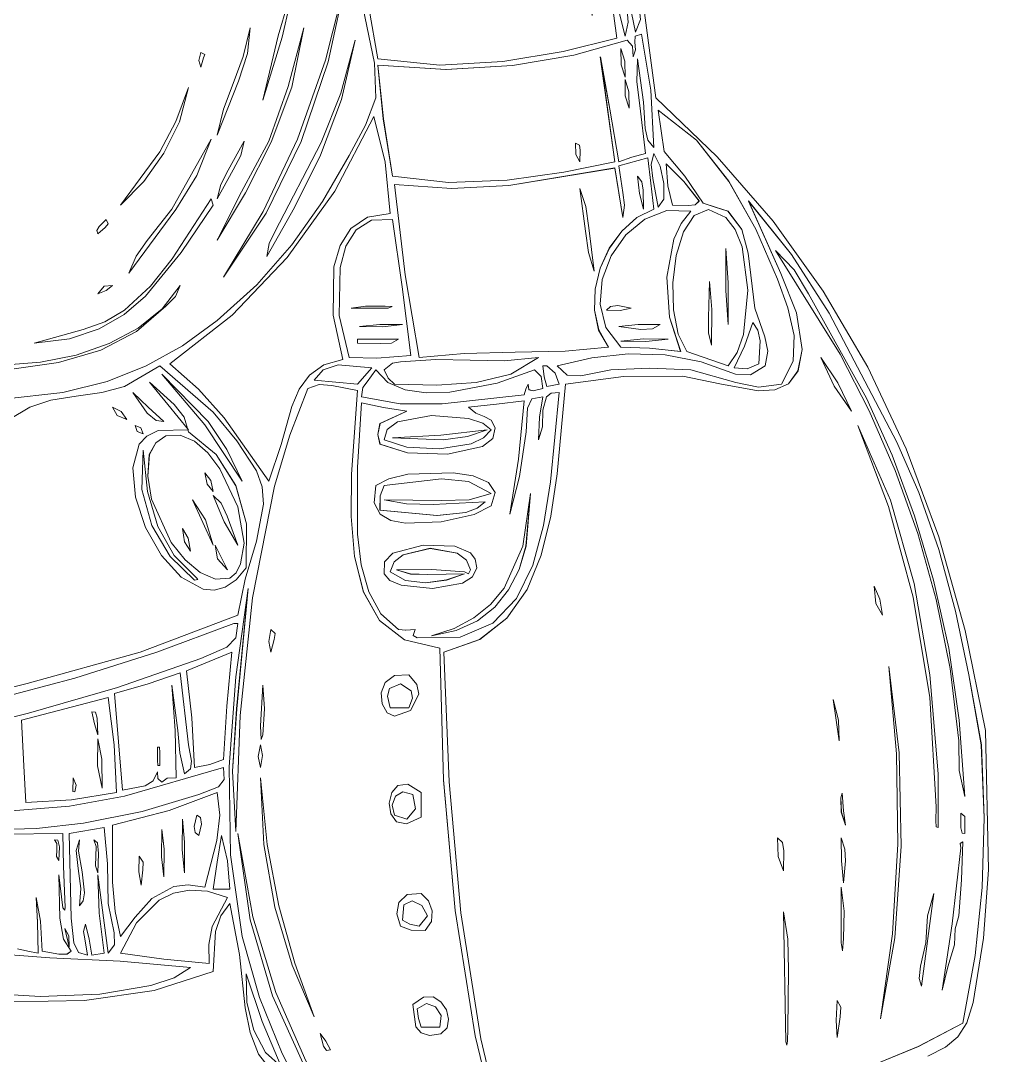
# Model space of a CAD drawing. Header units: inches. Extents: x 9 to 288, y -355 to -66.
# Drawn here: x 180 to 285.5, y -282.8 to -170.2 of the extents above; entities that cross this region are included whole.
import ezdxf

# ---------------------------------------------------------------- set-up
doc = ezdxf.new("R2010")
doc.units = ezdxf.units.IN
doc.header["$MEASUREMENT"] = 0
doc.layers.add('Layer 1', color=7, linetype='Continuous')

msp = doc.modelspace()

# ---------------------------------------------------------------- linework, layer by layer
at = {"layer": 'Layer 1', "color": 7, "lineweight": 9}
for points in [[(246.55, -158.37), (249.24, -178.56), (255.93, -184.97), (262.02, -191.98), (267.48, -199.62), (272.32, -207.88), (276.51, -216.78), (280.05, -226.34), (282.93, -236.56), (285.14, -247.45), (285.46, -262.61), (284.93, -270.07), (283.79, -277.07), (283.11, -279.28), (282.15, -280.81), (280.78, -281.93), (278.86, -282.9)], [(245.43, -165.1), (245.22, -162.09), (244.95, -160.75), (244.31, -159.72), (244.1, -162.64), (244.41, -165.9), (245.88, -171.83), (246.2, -170.31), (246.07, -168.6), (245.43, -165.1), (245.43, -165.1)], [(245.88, -171.83), (244.41, -165.9), (244.11, -162.64), (244.31, -159.72), (244.95, -160.75), (245.22, -162.09), (245.43, -165.1), (246.07, -168.6), (246.2, -170.31), (245.88, -171.83), (245.88, -171.83)], [(245.43, -159.27), (246.26, -159.94), (246.4, -161.47), (246.44, -163.19), (247, -164.43), (247.01, -166.41), (247.38, -168.33), (247.56, -170.04), (247, -171.39), (245.75, -165.23), (245.43, -159.27), (245.43, -159.27)], [(247, -171.39), (247.56, -170.04), (247.38, -168.33), (247.01, -166.41), (247, -164.43), (246.44, -163.19), (246.4, -161.47), (246.26, -159.94), (245.43, -159.27), (245.75, -165.23), (247, -171.39), (247, -171.39)], [(244.98, -172.06), (239.14, -173.5), (232.56, -174.6), (225.69, -175), (218.95, -174.3), (217.94, -168.7), (217.16, -162.86), (223.37, -163.32), (229.44, -163), (240.94, -161.06), (242.29, -169.59), (242.01, -165.33), (241.39, -160.84), (242.26, -160.47), (243.41, -160.39), (244.98, -172.06), (244.98, -172.06)], [(243.41, -160.39), (242.26, -160.47), (241.39, -160.84), (242.01, -165.33), (242.29, -169.59), (240.94, -161.06), (229.44, -163), (223.37, -163.32), (217.16, -162.86), (217.94, -168.7), (218.95, -174.3), (225.69, -175), (232.56, -174.6), (239.14, -173.5), (244.98, -172.06), (243.41, -160.39), (243.41, -160.39)], [(202.12, -198.09), (206.77, -191.12), (210.58, -183.32), (213.52, -174.65), (215.59, -165.1), (213.22, -174.44), (210.17, -183.06), (206.45, -190.94), (202.12, -198.09), (202.12, -198.09)], [(215.59, -165.1), (213.52, -174.65), (210.58, -183.32), (206.77, -191.12), (202.12, -198.09), (206.45, -190.94), (210.17, -183.06), (213.22, -174.44), (215.59, -165.1), (215.59, -165.1)], [(206.39, -178.79), (208.5, -171.93), (210.2, -164.65), (208.08, -171.79), (206.39, -178.79), (206.39, -178.79)], [(210.2, -164.65), (208.5, -171.93), (206.39, -178.79), (208.08, -171.79), (210.2, -164.65), (210.2, -164.65)], [(178.1, -211.35), (184.62, -210.65), (189.44, -209.45), (193.71, -207.75), (197.64, -205.55), (201.45, -202.8), (205.75, -198.91), (209.56, -194.55), (212.9, -189.83), (215.81, -184.85), (217.61, -181.53), (218.73, -178.57), (218.57, -174.77), (217.74, -170.76), (216.89, -166.67)], [(216.89, -166.67), (217.74, -170.76), (218.57, -174.77), (218.73, -178.57), (217.61, -181.53), (215.81, -184.85), (212.91, -189.83), (209.56, -194.55), (205.75, -198.91), (201.45, -202.8), (197.65, -205.55), (193.71, -207.75), (189.44, -209.44), (184.62, -210.65), (178.1, -211.35)], [(201.45, -182.61), (203.76, -176.73), (204.72, -173.72), (205.04, -170.94), (204.28, -174.05), (203.18, -176.98), (202.11, -179.8), (201.45, -182.61), (201.45, -182.61)], [(207.06, -183.28), (204.08, -188.8), (201.45, -194.05), (204.51, -188.91), (207.32, -183.37), (209.55, -177.39), (210.87, -170.94), (209.17, -177.33), (207.06, -183.28), (207.06, -183.28)], [(205.04, -170.94), (204.72, -173.72), (203.76, -176.73), (201.45, -182.61), (202.11, -179.8), (203.18, -176.98), (204.28, -174.05), (205.04, -170.94), (205.04, -170.94)], [(210.87, -170.94), (209.55, -177.39), (207.32, -183.37), (204.51, -188.91), (201.45, -194.05), (204.08, -188.8), (207.06, -183.28), (209.17, -177.33), (210.87, -170.94), (210.87, -170.94)], [(207.73, -193.15), (207.11, -194.43), (206.83, -195.84), (209.86, -190.5), (212.68, -184.8), (214.98, -178.73), (216.48, -172.28), (214.89, -178.04), (212.76, -183.4), (207.73, -193.15), (207.73, -193.15)], [(216.48, -172.28), (214.98, -178.73), (212.68, -184.8), (209.86, -190.5), (206.83, -195.84), (207.11, -194.43), (207.73, -193.15), (212.76, -183.4), (214.89, -178.04), (216.48, -172.28), (216.48, -172.28)], [(247.9, -179.01), (248.08, -181.9), (248.36, -183.18), (249.02, -183.95), (248.7, -177.71), (247.67, -171.61), (246.98, -171.85), (246.93, -172.5), (247.03, -173.33), (246.77, -174.08), (246.7, -172.92), (246.1, -172.28), (240.31, -173.9), (233.61, -175.04), (226.37, -175.48), (218.95, -174.98), (219.54, -180.83), (220.52, -187.09), (226.64, -187.77), (233.02, -187.51), (239.21, -186.65), (244.76, -185.52), (243.19, -174.08), (244.22, -179.78), (245.21, -185.52), (246.61, -185.02), (248.12, -184.62), (247.49, -179.37), (247.17, -176.8), (247.23, -174.3), (247.9, -179.01), (247.9, -179.01)], [(247.22, -174.3), (247.17, -176.8), (247.48, -179.37), (248.12, -184.62), (246.61, -185.02), (245.2, -185.52), (244.22, -179.78), (243.18, -174.08), (244.75, -185.52), (239.21, -186.65), (233.02, -187.51), (226.64, -187.77), (220.52, -187.09), (219.53, -180.83), (218.95, -174.98), (226.36, -175.48), (233.61, -175.04), (240.31, -173.9), (246.1, -172.28), (246.7, -172.92), (246.77, -174.08), (247.03, -173.33), (246.93, -172.5), (246.98, -171.85), (247.67, -171.61), (248.69, -177.71), (249.02, -183.95), (248.36, -183.18), (248.08, -181.9), (247.89, -179.01), (247.22, -174.3), (247.22, -174.3)], [(245.43, -173.18), (245.86, -174.55), (245.88, -176.32), (245.45, -174.95), (245.43, -173.18), (245.43, -173.18)], [(245.88, -176.32), (245.86, -174.55), (245.43, -173.18), (245.45, -174.95), (245.88, -176.32), (245.88, -176.32)], [(199.65, -173.63), (200.08, -173.82), (199.96, -174.18), (199.65, -175.2), (199.43, -174.47), (199.65, -173.63), (199.65, -173.63)], [(199.65, -175.2), (199.96, -174.18), (200.08, -173.82), (199.65, -173.63), (199.43, -174.47), (199.65, -175.2), (199.65, -175.2)], [(245.88, -176.55), (246.3, -177.91), (246.33, -179.69), (245.9, -178.32), (245.88, -176.55), (245.88, -176.55)], [(246.33, -179.69), (246.3, -177.91), (245.88, -176.55), (245.9, -178.32), (246.33, -179.69), (246.33, -179.69)], [(190.9, -190.23), (193.43, -187.65), (195.63, -184.58), (197.32, -181.15), (198.31, -177.44), (196.94, -181.12), (195.18, -184.42), (190.9, -190.23), (190.9, -190.23)], [(198.31, -177.44), (197.32, -181.15), (195.63, -184.58), (193.43, -187.65), (190.9, -190.23), (195.18, -184.42), (196.94, -181.12), (198.31, -177.44), (198.31, -177.44)], [(249.47, -179.91), (253.66, -183.18), (257.19, -187.65), (260.11, -192.84), (262.48, -198.31), (263.61, -201.43), (264.31, -204.44), (264.21, -207.24), (262.93, -209.75), (260.42, -210.05), (257.95, -209.55), (253.06, -208.18), (248.54, -207.98), (244.31, -208.18), (241.07, -208.84), (239.58, -208.76), (238.47, -207.73), (242.24, -206.86), (246.22, -206.44), (250.25, -206.55), (254.18, -207.29), (257.9, -208.66), (259.53, -208.73), (261.14, -207.73), (261.44, -206.13), (261.1, -204.56), (260.01, -201.45), (259.29, -195.47), (258.59, -192.88), (257.1, -190.91), (255.72, -190.44), (254.4, -190.01), (252.39, -187.09), (250.14, -184.4), (249.47, -179.91), (249.47, -179.91)], [(250.14, -184.4), (252.38, -187.09), (254.4, -190.01), (255.71, -190.44), (257.09, -190.91), (258.59, -192.88), (259.29, -195.47), (260.01, -201.45), (261.09, -204.56), (261.44, -206.13), (261.13, -207.73), (259.53, -208.73), (257.9, -208.66), (254.18, -207.29), (250.25, -206.55), (246.22, -206.44), (242.24, -206.86), (238.47, -207.73), (239.58, -208.76), (241.07, -208.84), (244.31, -208.18), (248.54, -207.98), (253.06, -208.18), (257.95, -209.55), (260.42, -210.05), (262.93, -209.75), (264.2, -207.24), (264.31, -204.44), (263.61, -201.43), (262.48, -198.31), (260.11, -192.84), (257.19, -187.64), (253.66, -183.18), (249.47, -179.91), (250.14, -184.4), (250.14, -184.4)], [(218.5, -180.59), (219.72, -185.54), (220.3, -191.13), (217.81, -191.54), (216.01, -192.77), (214.82, -194.64), (214.15, -196.96), (214.08, -202.23), (215.14, -207.06), (213.04, -207.63), (211.49, -208.74), (210.37, -210.29), (209.57, -212.15), (208.41, -216.32), (207.06, -220.3), (202.18, -213.4), (199.4, -210.29), (196.29, -207.51), (203.05, -202.21), (209.06, -195.94), (214.24, -188.73), (218.5, -180.59), (218.5, -180.59)], [(196.29, -207.51), (199.4, -210.29), (202.18, -213.4), (207.06, -220.3), (208.41, -216.32), (209.57, -212.15), (210.37, -210.29), (211.49, -208.74), (213.04, -207.63), (215.14, -207.06), (214.08, -202.23), (214.15, -196.96), (214.82, -194.64), (216.01, -192.77), (217.81, -191.54), (220.3, -191.13), (219.72, -185.54), (218.5, -180.59), (214.24, -188.73), (209.06, -195.94), (203.05, -202.21), (196.29, -207.51), (196.29, -207.51)], [(196.51, -190.68), (193.81, -194.09), (192.61, -195.79), (191.8, -197.64), (196.93, -190.7), (199.22, -187.02), (200.78, -183.05), (196.51, -190.68), (196.51, -190.68)], [(200.78, -183.05), (199.22, -187.02), (196.93, -190.7), (191.8, -197.64), (192.61, -195.79), (193.81, -194.09), (196.51, -190.68), (200.78, -183.05), (200.78, -183.05)], [(201.45, -189.56), (203.16, -186.39), (204, -184.85), (204.37, -183.28), (202.63, -186.42), (201.83, -188), (201.45, -189.56), (201.45, -189.56)], [(204.37, -183.28), (204, -184.85), (203.16, -186.39), (201.45, -189.56), (201.83, -188), (202.63, -186.42), (204.37, -183.28), (204.37, -183.28)], [(240.49, -183.5), (240.92, -183.69), (240.98, -184.25), (240.94, -185.52), (240.5, -184.72), (240.49, -183.5), (240.49, -183.5)], [(240.94, -185.52), (240.98, -184.25), (240.92, -183.69), (240.49, -183.5), (240.5, -184.72), (240.94, -185.52), (240.94, -185.52)], [(249.02, -184.62), (249.7, -186), (250.11, -187.89), (250.09, -189.6), (249.47, -190.46), (248.89, -187.34), (248.72, -185.8), (249.02, -184.62), (249.02, -184.62)], [(249.47, -190.46), (250.09, -189.6), (250.11, -187.89), (249.7, -186), (249.02, -184.62), (248.72, -185.8), (248.89, -187.34), (249.47, -190.46), (249.47, -190.46)], [(249.02, -190.68), (247.15, -191.59), (245.51, -193.06), (244.16, -194.93), (243.18, -197.09), (242.62, -199.38), (242.54, -201.68), (243, -203.84), (244.08, -205.72), (239.36, -206.13), (233.89, -206.25), (228.36, -206.38), (223.44, -206.84), (221.93, -197.84), (220.75, -187.99), (226.97, -188.44), (233.21, -188.09), (244.75, -186.2), (245.65, -191.58), (245.82, -190.25), (245.62, -188.86), (245.2, -185.97), (248.34, -185.07), (248.7, -187.86), (249.02, -190.68), (249.02, -190.68)], [(248.35, -185.07), (245.21, -185.97), (245.62, -188.86), (245.82, -190.25), (245.65, -191.58), (244.76, -186.19), (233.21, -188.09), (226.97, -188.44), (220.75, -187.99), (221.93, -197.84), (223.44, -206.84), (228.36, -206.38), (233.89, -206.25), (239.36, -206.13), (244.08, -205.72), (243.01, -203.83), (242.54, -201.68), (242.62, -199.38), (243.18, -197.09), (244.17, -194.93), (245.51, -193.06), (247.15, -191.59), (249.02, -190.68), (248.7, -187.86), (248.35, -185.07), (248.35, -185.07)], [(250.36, -185.75), (252.27, -187.65), (253.95, -189.78), (253.52, -190.19), (252.76, -190.27), (251.04, -190.23), (250.54, -188.15), (250.36, -185.75), (250.36, -185.75)], [(251.04, -190.23), (252.75, -190.27), (253.52, -190.2), (253.95, -189.79), (252.27, -187.65), (250.36, -185.75), (250.54, -188.15), (251.04, -190.23), (251.04, -190.23)], [(247.9, -190.68), (247.86, -188.59), (247.69, -187.69), (247.22, -187.09), (247.46, -188.98), (247.9, -190.68), (247.9, -190.68)], [(247.22, -187.09), (247.69, -187.69), (247.86, -188.59), (247.9, -190.68), (247.46, -188.98), (247.22, -187.09), (247.22, -187.09)], [(242.51, -197.41), (241.93, -192.72), (241.62, -190.4), (240.94, -188.44), (241.58, -193.08), (241.88, -195.41), (242.51, -197.41), (242.51, -197.41)], [(240.94, -188.44), (241.62, -190.4), (241.93, -192.72), (242.51, -197.41), (241.88, -195.41), (241.58, -193.08), (240.94, -188.44), (240.94, -188.44)], [(200.78, -189.56), (201, -190.23), (197.51, -195.38), (193.64, -200.15), (191.31, -202.14), (188.57, -203.72), (185.33, -204.8), (181.48, -205.27), (186.84, -203.77), (189.21, -202.94), (191.35, -201.68), (194.15, -199.06), (196.53, -196.07), (200.78, -189.56), (200.78, -189.56)], [(191.35, -201.68), (189.21, -202.94), (186.84, -203.77), (181.48, -205.27), (185.33, -204.8), (188.57, -203.72), (191.31, -202.14), (193.64, -200.15), (197.51, -195.38), (201, -190.23), (200.78, -189.56), (196.53, -196.07), (194.15, -199.06), (191.35, -201.68), (191.35, -201.68)], [(231.69, -287.44), (230.17, -281.02), (227.97, -267.31), (226.71, -253.03), (226.13, -238.92), (230.03, -237.52), (233.01, -235.2), (235.2, -232.09), (236.75, -228.34), (237.8, -224.09), (238.49, -219.48), (239.37, -209.75), (245.69, -208.89), (252.16, -208.86), (256.22, -209.69), (260.38, -210.46), (262.2, -210.36), (263.68, -209.7), (264.71, -208.28), (265.17, -205.94), (264.55, -201.98), (262.86, -197.69), (259.34, -189.78), (259.34, -189.78)], [(259.34, -189.78), (264.02, -195.61), (268.12, -202), (275.49, -216.04), (277.9, -221.52), (280.05, -227.74), (281.89, -234.45), (283.35, -241.39), (284.69, -249.02), (285.02, -256.95), (284.8, -264.54), (284.02, -271.94), (282.67, -279.31), (277.83, -281.85), (272.61, -284)], [(272.61, -284), (277.84, -281.85), (282.68, -279.31), (284.02, -271.94), (284.8, -264.54), (285.02, -256.95), (284.7, -249.02), (283.35, -241.39), (281.89, -234.45), (280.05, -227.74), (277.9, -221.52), (275.5, -216.04), (268.12, -202), (264.02, -195.62), (259.34, -189.79), (262.86, -197.69), (264.55, -201.98), (265.17, -205.94), (265.17, -205.94)], [(253.06, -190.91), (251.98, -192.24), (251.19, -193.95), (250.44, -198.08), (250.72, -202.43), (251.93, -206.16), (248.54, -205.82), (245.43, -205.72), (243.79, -203.56), (243.16, -201.02), (243.39, -198.34), (244.37, -195.75), (245.96, -193.48), (248.02, -191.76), (250.43, -190.83), (253.06, -190.91), (253.06, -190.91)], [(245.43, -205.72), (248.54, -205.82), (251.94, -206.16), (250.72, -202.43), (250.44, -198.07), (251.19, -193.95), (251.98, -192.24), (253.06, -190.91), (250.43, -190.83), (248.02, -191.76), (245.96, -193.48), (244.37, -195.75), (243.39, -198.34), (243.16, -201.02), (243.79, -203.55), (245.43, -205.72), (245.43, -205.72)], [(256.87, -191.58), (254.96, -190.71), (253.41, -191.36), (252.24, -193.16), (251.46, -195.72), (251.09, -198.68), (251.15, -201.65), (251.65, -204.28), (252.61, -206.16), (257.1, -207.73), (258.08, -206.29), (258.77, -204.32), (259.27, -199.51), (258.63, -194.78), (257.89, -192.89), (256.87, -191.58), (256.87, -191.58)], [(257.1, -207.73), (252.61, -206.16), (251.65, -204.28), (251.15, -201.65), (251.09, -198.68), (251.46, -195.72), (252.24, -193.16), (253.41, -191.36), (254.96, -190.71), (256.87, -191.58), (257.89, -192.89), (258.63, -194.78), (259.27, -199.51), (258.77, -204.32), (258.08, -206.29), (257.1, -207.73), (257.1, -207.73)], [(189.33, -191.8), (189.54, -192.27), (189.24, -192.66), (188.44, -193.37), (188.31, -192.99), (188.59, -192.58), (189.33, -191.8), (189.33, -191.8)], [(188.44, -193.37), (189.24, -192.66), (189.54, -192.27), (189.33, -191.8), (188.59, -192.58), (188.31, -192.99), (188.44, -193.37), (188.44, -193.37)], [(220.52, -191.8), (221.59, -199.15), (222.54, -206.61), (218.83, -206.89), (215.81, -206.84), (214.74, -202.24), (214.82, -197.02), (215.45, -194.72), (216.57, -192.94), (218.24, -191.89), (220.52, -191.8), (220.52, -191.8)], [(215.81, -206.84), (218.83, -206.89), (222.54, -206.61), (221.59, -199.15), (220.52, -191.8), (218.24, -191.89), (216.57, -192.94), (215.45, -194.72), (214.82, -197.01), (214.74, -202.24), (215.81, -206.84), (215.81, -206.84)], [(256.87, -194.95), (257.12, -198.68), (257.1, -203.25), (256.84, -199.52), (256.87, -194.95), (256.87, -194.95)], [(257.1, -203.25), (257.12, -198.68), (256.87, -194.95), (256.84, -199.52), (257.1, -203.25), (257.1, -203.25)], [(262.26, -195.17), (264.31, -197.27), (265.85, -199.88), (272.19, -211.26), (274.97, -217.48), (277.43, -224.07), (279.5, -231.07), (281.14, -238.48), (282.29, -246.33), (282.9, -254.63), (282.29, -251.81), (282.23, -248.57), (281.29, -240.7), (279.79, -233.17), (277.77, -225.98), (275.31, -219.14), (272.46, -212.64), (269.3, -206.47), (262.26, -195.17), (262.26, -195.17)], [(282.23, -248.57), (282.29, -251.81), (282.9, -254.63), (282.29, -246.33), (281.14, -238.48), (279.5, -231.07), (277.43, -224.07), (274.97, -217.48), (272.19, -211.26), (265.85, -199.88), (264.31, -197.27), (262.26, -195.17), (269.3, -206.47), (272.46, -212.64), (275.31, -219.14), (277.77, -225.98), (279.79, -233.17), (281.29, -240.7), (282.23, -248.57), (282.23, -248.57)], [(178.05, -207.66), (182.17, -207.34), (186.08, -206.56), (189.66, -205.32), (192.81, -203.63), (195.43, -201.52), (197.41, -198.98), (197.41, -198.98)], [(178.56, -208.18), (184.13, -207.39), (188.77, -206.02), (192.63, -203.99), (195.84, -201.23), (196.89, -200.2), (197.41, -198.98), (195.43, -201.52), (192.81, -203.63), (189.66, -205.32), (186.08, -206.56), (182.17, -207.34), (178.05, -207.66)], [(197.41, -198.98), (196.89, -200.2), (195.84, -201.23), (192.63, -203.99), (188.77, -206.02), (184.13, -207.39), (178.56, -208.18)], [(190.01, -198.98), (189.33, -199.54), (188.44, -199.88), (189.11, -199.06), (190.01, -198.98), (190.01, -198.98)], [(188.44, -199.88), (189.33, -199.54), (190.01, -198.98), (189.11, -199.06), (188.44, -199.88), (188.44, -199.88)], [(255.08, -198.54), (255.33, -201.59), (255.3, -205.49), (254.97, -204.15), (254.98, -202.46), (255.08, -198.54), (255.08, -198.54)], [(255.3, -205.49), (255.33, -201.59), (255.08, -198.54), (254.98, -202.46), (254.97, -204.15), (255.3, -205.49), (255.3, -205.49)], [(220.07, -201.45), (220.51, -201.29), (219.75, -201.23), (217.61, -201.23), (216.03, -201.45), (220.07, -201.45), (220.07, -201.45)], [(216.03, -201.45), (217.61, -201.23), (219.75, -201.23), (220.51, -201.29), (220.07, -201.45), (216.03, -201.45), (216.03, -201.45)], [(243.86, -201.68), (245.34, -201.7), (246.55, -201.45), (245.08, -201.17), (244.28, -201.28), (243.86, -201.68), (243.86, -201.68)], [(246.55, -201.45), (245.34, -201.7), (243.86, -201.68), (244.28, -201.28), (245.08, -201.17), (246.55, -201.45), (246.55, -201.45)], [(221.64, -203.25), (219.15, -203.22), (216.93, -203.47), (219.43, -203.5), (221.64, -203.25), (221.64, -203.25)], [(216.93, -203.47), (219.15, -203.22), (221.64, -203.25), (219.43, -203.5), (216.93, -203.47), (216.93, -203.47)], [(249.69, -203.25), (247.31, -203.22), (245.2, -203.47), (247.59, -203.77), (248.88, -203.69), (249.69, -203.25), (249.69, -203.25)], [(245.2, -203.47), (247.31, -203.22), (249.69, -203.25), (248.88, -203.69), (247.59, -203.77), (245.2, -203.47), (245.2, -203.47)], [(259.79, -203.02), (260.35, -203.85), (260.61, -205.03), (260.46, -207.51), (259.19, -208.08), (257.77, -207.96), (258.88, -205.6), (259.79, -203.02), (259.79, -203.02)], [(257.77, -207.96), (259.19, -208.08), (260.46, -207.51), (260.61, -205.03), (260.35, -203.85), (259.79, -203.02), (258.88, -205.6), (257.77, -207.96), (257.77, -207.96)], [(216.71, -205.27), (219.23, -205.32), (220.42, -205.28), (221.2, -204.82), (216.71, -204.82), (216.71, -205.27), (216.71, -205.27)], [(216.71, -204.82), (221.2, -204.82), (220.42, -205.28), (219.23, -205.32), (216.71, -205.27), (216.71, -204.82), (216.71, -204.82)], [(250.59, -204.82), (247.87, -204.79), (245.43, -205.04), (248.15, -205.07), (250.59, -204.82), (250.59, -204.82)], [(245.43, -205.04), (247.87, -204.79), (250.59, -204.82), (248.15, -205.07), (245.43, -205.04), (245.43, -205.04)], [(265.17, -205.94), (264.72, -208.29), (263.68, -209.7), (262.2, -210.36), (260.38, -210.46), (256.22, -209.69), (252.16, -208.86), (245.69, -208.89), (239.37, -209.75), (238.49, -219.48), (237.8, -224.09), (236.75, -228.34), (235.2, -232.09), (233.01, -235.2), (230.04, -237.53), (226.13, -238.92), (226.71, -253.03), (227.98, -267.31), (230.17, -281.02), (231.69, -287.44)], [(236.45, -206.84), (233.43, -208.63), (229.67, -209.54), (225.38, -209.83), (220.75, -209.75), (220.08, -209.07), (219.63, -208.18), (220.55, -207.46), (221.42, -207.29), (225.26, -207.03), (228.99, -207.13), (232.7, -207.2), (236.45, -206.84), (236.45, -206.84)], [(221.42, -207.29), (220.55, -207.46), (219.63, -208.18), (220.08, -209.07), (220.75, -209.75), (225.38, -209.83), (229.67, -209.54), (233.43, -208.63), (236.45, -206.84), (232.7, -207.2), (228.99, -207.13), (225.26, -207.03), (221.42, -207.29), (221.42, -207.29)], [(267.19, -206.84), (269.05, -209.58), (270.56, -212.67), (268.67, -209.96), (267.19, -206.84), (267.19, -206.84)], [(270.56, -212.67), (269.05, -209.58), (267.19, -206.84), (268.67, -209.96), (270.56, -212.67), (270.56, -212.67)], [(168.14, -245.46), (180.73, -242.34), (193.03, -238.92), (203.69, -234.88), (204.48, -230.96), (205.73, -226.83), (206.47, -222.8), (206.34, -220.92), (205.71, -219.18), (203.58, -215.89), (200.98, -212.78), (195.17, -207.73), (191.35, -209.98), (191.35, -209.98)], [(195.17, -207.73), (200.98, -212.78), (203.58, -215.89), (205.71, -219.18), (206.34, -220.92), (206.47, -222.81), (205.73, -226.83), (204.48, -230.96), (203.69, -234.88), (193.03, -238.92), (180.73, -242.34), (168.14, -245.46)], [(171.61, -217.83), (181.03, -212.22), (183.32, -211.46), (186.06, -211.03), (188.87, -210.64), (191.35, -209.98), (195.17, -207.73), (195.17, -207.73)], [(218.28, -207.96), (216.71, -209.75), (211.99, -209.31), (212.97, -208.16), (214.62, -207.63), (218.28, -207.96), (218.28, -207.96)], [(212, -209.31), (216.71, -209.75), (218.28, -207.96), (214.62, -207.63), (212.97, -208.16), (212, -209.31), (212, -209.31)], [(218.73, -208.18), (220.01, -209.55), (221.9, -210.35), (224.21, -210.67), (226.77, -210.6), (231.94, -209.64), (236, -208.18), (236.75, -208.89), (236.9, -210.2), (235.85, -210.45), (235.4, -210.34), (235.33, -209.75), (235.08, -210.29), (234.88, -210.88), (225.95, -211.89), (221.36, -211.89), (217.16, -211.1), (217.29, -210.11), (217.77, -209.47), (218.73, -208.18), (218.73, -208.18)], [(217.16, -211.1), (221.36, -211.89), (225.95, -211.89), (234.88, -210.88), (235.08, -210.29), (235.33, -209.75), (235.4, -210.33), (235.85, -210.45), (236.9, -210.2), (236.75, -208.89), (236, -208.18), (231.94, -209.64), (226.77, -210.6), (224.21, -210.67), (221.9, -210.35), (220.01, -209.55), (218.73, -208.18), (217.77, -209.47), (217.29, -210.11), (217.16, -211.1), (217.16, -211.1)], [(236.9, -207.73), (237.35, -207.73), (238.25, -208.52), (238.7, -209.75), (237.35, -209.98), (237.06, -208.92), (236.9, -207.73), (236.9, -207.73)], [(237.35, -209.98), (238.7, -209.75), (238.25, -208.52), (237.35, -207.73), (236.9, -207.73), (237.06, -208.92), (237.35, -209.98), (237.35, -209.98)], [(192.92, -216.26), (192.23, -218.86), (192.53, -222.02), (193.64, -225.34), (195.36, -228.38), (197.51, -230.76), (199.9, -232.05), (201.11, -232.16), (202.32, -231.84), (203.49, -231.05), (204.59, -229.72), (204.62, -224.94), (203.47, -220.78), (201.31, -217.4), (198.31, -214.92), (197.85, -213.31), (196.74, -211.93), (194.05, -209.53), (196.05, -211.95), (198.31, -214.69), (195.01, -214.79), (193.76, -215.38), (192.92, -216.26), (192.92, -216.26)], [(198.31, -214.69), (196.05, -211.95), (194.05, -209.53), (196.74, -211.93), (197.85, -213.31), (198.31, -214.92), (201.31, -217.4), (203.47, -220.79), (204.62, -224.94), (204.59, -229.72), (203.49, -231.05), (202.32, -231.84), (201.11, -232.16), (199.9, -232.05), (197.51, -230.76), (195.36, -228.38), (193.64, -225.34), (192.53, -222.03), (192.23, -218.86), (192.92, -216.26), (193.76, -215.38), (195.01, -214.79), (198.31, -214.69), (198.31, -214.69)], [(204.14, -220.3), (202.49, -216.85), (200.44, -213.79), (195.39, -208.63), (200.09, -214.15), (204.14, -220.3), (204.14, -220.3)], [(195.39, -208.63), (200.44, -213.79), (202.49, -216.85), (204.14, -220.3), (200.09, -214.15), (195.39, -208.63), (195.39, -208.63)], [(191.35, -209.98), (188.87, -210.63), (186.06, -211.03), (183.32, -211.46), (181.03, -212.22), (171.61, -217.83)], [(192.25, -210.65), (193.92, -212.24), (195.62, -213.79), (194.79, -213.68), (193.82, -212.88), (192.25, -210.65), (192.25, -210.65)], [(195.62, -213.79), (193.92, -212.24), (192.25, -210.65), (193.82, -212.88), (194.79, -213.68), (195.62, -213.79), (195.62, -213.79)], [(211.37, -288.19), (208.5, -282.62), (206.03, -276.51), (204.14, -269.89), (202.88, -260.98), (202.73, -251.41), (203.45, -241.59), (204.82, -231.97), (203.56, -245.08), (203.12, -251.86), (203.47, -258.45), (203.92, -245.8), (205.27, -232.99), (207.68, -220.85), (209.34, -215.29), (211.32, -210.21), (212.54, -209.76), (213.91, -209.89), (216.71, -210.43), (216.71, -210.43)], [(211.32, -210.2), (209.34, -215.29), (207.68, -220.85), (205.27, -232.99), (203.92, -245.8), (203.47, -258.44), (203.12, -251.86), (203.55, -245.07), (204.82, -231.97), (203.45, -241.59), (202.73, -251.4), (202.88, -260.98), (204.14, -269.89), (206.03, -276.51), (208.5, -282.61), (211.37, -288.19)], [(232.64, -293.45), (229.54, -280.71), (227.38, -267.04), (226.1, -252.83), (225.68, -238.47), (221.83, -237.59), (219.12, -235.47), (217.37, -232.36), (216.4, -228.51), (216.03, -224.15), (216.08, -219.52), (216.71, -210.43), (213.91, -209.89), (212.54, -209.76), (211.32, -210.2), (211.32, -210.2)], [(216.71, -210.43), (216.08, -219.52), (216.03, -224.15), (216.4, -228.51), (217.37, -232.37), (219.12, -235.47), (221.83, -237.59), (225.68, -238.47), (226.11, -252.84), (227.38, -267.05), (229.54, -280.71), (232.64, -293.45)], [(238.7, -210.65), (237.75, -220.37), (237, -225.11), (235.82, -229.43), (234.04, -233.07), (231.47, -235.77), (227.92, -237.28), (223.21, -237.35), (222.8, -237.09), (222.99, -236.46), (221.97, -236.53), (221.2, -236.46), (219.27, -234.74), (217.95, -232.33), (217.13, -229.39), (216.72, -226.05), (216.73, -218.81), (217.16, -211.77), (219.57, -212.28), (222.09, -212.67), (219.17, -214.02), (218.95, -215.2), (219.17, -216.26), (222.17, -217.22), (226.53, -217.37), (230.35, -216.52), (231.47, -215.65), (231.74, -214.47), (231.3, -213.64), (230.52, -213.25), (229.62, -212.9), (228.82, -212.22), (231.87, -211.91), (234.88, -211.55), (234.27, -217.89), (233.31, -223.89), (234.39, -219.79), (235.11, -214.91), (235.23, -212.34), (235.71, -211.33), (236.9, -211.1), (236.56, -213.34), (236.45, -215.81), (236.87, -214.38), (236.92, -212.58), (237.3, -211.11), (237.83, -210.71), (238.7, -210.65), (238.7, -210.65)], [(236.45, -215.81), (236.57, -213.34), (236.9, -211.1), (235.71, -211.33), (235.24, -212.34), (235.11, -214.92), (234.39, -219.79), (233.31, -223.89), (234.27, -217.89), (234.88, -211.55), (231.88, -211.91), (228.83, -212.22), (229.62, -212.9), (230.52, -213.25), (231.3, -213.65), (231.74, -214.47), (231.47, -215.65), (230.35, -216.52), (226.53, -217.37), (222.17, -217.22), (219.18, -216.26), (218.95, -215.2), (219.18, -214.02), (222.09, -212.67), (219.57, -212.28), (217.16, -211.77), (216.73, -218.81), (216.73, -226.05), (217.13, -229.39), (217.95, -232.33), (219.27, -234.74), (221.2, -236.46), (221.98, -236.53), (222.99, -236.46), (222.8, -237.09), (223.22, -237.35), (227.92, -237.29), (231.47, -235.77), (234.04, -233.07), (235.83, -229.43), (237, -225.11), (237.75, -220.38), (238.7, -210.65), (237.83, -210.71), (237.3, -211.11), (236.92, -212.58), (236.87, -214.38), (236.45, -215.81), (236.45, -215.81)], [(190.01, -212.22), (190.98, -212.71), (191.58, -213.57), (190.55, -213.14), (190.01, -212.22), (190.01, -212.22)], [(191.58, -213.57), (190.98, -212.71), (190.01, -212.22), (190.55, -213.14), (191.58, -213.57), (191.58, -213.57)], [(231.29, -214.69), (230.44, -215.59), (229.12, -216.22), (225.65, -216.79), (222.09, -216.59), (219.62, -215.81), (219.96, -214.66), (221.09, -213.85), (224.79, -213.14), (228.82, -213.48), (230.37, -213.99), (231.29, -214.69), (231.29, -214.69)], [(219.63, -215.81), (222.09, -216.59), (225.65, -216.79), (229.12, -216.22), (230.44, -215.59), (231.29, -214.69), (230.37, -213.99), (228.82, -213.48), (224.79, -213.14), (221.09, -213.85), (219.96, -214.66), (219.63, -215.81), (219.63, -215.81)], [(192.48, -214.24), (193.13, -214.49), (193.37, -215.14), (192.72, -214.89), (192.48, -214.24), (192.48, -214.24)], [(193.37, -215.14), (193.13, -214.49), (192.48, -214.24), (192.72, -214.89), (193.37, -215.14), (193.37, -215.14)], [(220.52, -215.59), (226.06, -215.78), (228.7, -215.44), (230.84, -214.69), (225.82, -215.27), (220.52, -215.59), (220.52, -215.59)], [(230.84, -214.69), (228.7, -215.44), (226.06, -215.78), (220.52, -215.59), (225.82, -215.27), (230.84, -214.69), (230.84, -214.69)], [(271.23, -214.24), (274.79, -222.35), (277.38, -231.42), (279.09, -241.39), (279.98, -252.16), (279.98, -255.08), (279.98, -258), (279.78, -257.94), (279.74, -257.28), (279.76, -255.75), (279.08, -243.86), (277.27, -232.94), (274.58, -223.04), (271.23, -214.24), (271.23, -214.24)], [(279.76, -255.75), (279.74, -257.28), (279.78, -257.94), (279.98, -258), (279.98, -255.08), (279.98, -252.16), (279.09, -241.39), (277.38, -231.42), (274.79, -222.35), (271.23, -214.24), (274.58, -223.04), (277.27, -232.94), (279.08, -243.86), (279.76, -255.75), (279.76, -255.75)], [(195.84, -215.36), (197.41, -215.27), (198.95, -215.94), (200.41, -217.22), (201.72, -218.95), (203.68, -223.08), (204.37, -227.03), (203.99, -229.31), (203.51, -230.26), (202.8, -230.85), (201.24, -230.96), (199.58, -230.25), (197.94, -228.87), (196.43, -226.96), (194.28, -222.25), (193.86, -219.76), (194.04, -217.38), (194.76, -216.12), (195.84, -215.36), (195.84, -215.36)], [(194.05, -217.38), (193.87, -219.76), (194.28, -222.25), (196.43, -226.96), (197.94, -228.87), (199.58, -230.25), (201.24, -230.96), (202.8, -230.85), (203.51, -230.26), (203.99, -229.31), (204.37, -227.03), (203.68, -223.08), (201.72, -218.95), (200.41, -217.22), (198.95, -215.94), (197.41, -215.27), (195.84, -215.36), (194.76, -216.12), (194.05, -217.38), (194.05, -217.38)], [(198.98, -231.07), (199.31, -231.01), (199.21, -230.85), (196.74, -228.38), (194.95, -225.23), (193.83, -221.41), (193.37, -216.93), (193.21, -221.19), (194.3, -225.13), (196.32, -228.51), (198.98, -231.07), (198.98, -231.07)], [(193.37, -216.93), (193.83, -221.41), (194.95, -225.23), (196.74, -228.38), (199.21, -230.85), (199.31, -231.01), (198.98, -231.07), (196.32, -228.51), (194.3, -225.13), (193.21, -221.19), (193.37, -216.93), (193.37, -216.93)], [(201, -221.42), (200.76, -220.21), (200.1, -219.4), (200.35, -220.62), (201, -221.42), (201, -221.42)], [(200.1, -219.4), (200.76, -220.21), (201, -221.42), (200.35, -220.62), (200.1, -219.4), (200.1, -219.4)], [(218.73, -220.75), (220.13, -220.04), (222.21, -219.55), (227.13, -219.37), (229.34, -219.73), (230.98, -220.44), (231.74, -221.52), (231.29, -222.99), (229.42, -223.91), (225.85, -224.71), (221.96, -224.88), (220.35, -224.56), (219.18, -223.89), (218.53, -222.66), (218.73, -220.75), (218.73, -220.75)], [(219.18, -223.89), (220.35, -224.56), (221.96, -224.88), (225.85, -224.71), (229.42, -223.91), (231.29, -222.99), (231.74, -221.52), (230.98, -220.44), (229.34, -219.73), (227.13, -219.37), (222.21, -219.55), (220.13, -220.04), (218.73, -220.75), (218.53, -222.66), (219.18, -223.89), (219.18, -223.89)], [(231.29, -221.65), (228.89, -222.33), (225.87, -222.4), (219.62, -222.32), (222.06, -222.77), (224.98, -222.85), (230.62, -222.55), (229.76, -223.25), (228.54, -223.7), (225.38, -224.03), (219.17, -223.44), (219.21, -221.91), (219.62, -220.75), (225.88, -220.05), (228.83, -220.32), (231.29, -221.65), (231.29, -221.65)], [(219.63, -220.75), (219.21, -221.91), (219.18, -223.44), (225.39, -224.02), (228.54, -223.7), (229.77, -223.25), (230.62, -222.54), (224.98, -222.85), (222.06, -222.77), (219.63, -222.32), (225.87, -222.4), (228.89, -222.33), (231.29, -221.65), (228.83, -220.32), (225.88, -220.05), (219.63, -220.75), (219.63, -220.75)], [(203.69, -227.26), (202.51, -224.12), (201.85, -222.69), (201, -221.87), (202.19, -224.72), (203.69, -227.26), (203.69, -227.26)], [(201, -221.87), (201.85, -222.69), (202.51, -224.12), (203.69, -227.26), (202.19, -224.72), (201, -221.87), (201, -221.87)], [(235.56, -221.65), (235.09, -227.38), (234.32, -229.9), (233.18, -232.12), (231.67, -234), (229.78, -235.49), (227.48, -236.55), (224.79, -237.13), (227.27, -236.33), (229.41, -235.19), (231.23, -233.72), (232.71, -231.93), (234.74, -227.39), (235.56, -221.65), (235.56, -221.65)], [(224.79, -237.13), (227.48, -236.55), (229.78, -235.49), (231.67, -234), (233.18, -232.12), (234.32, -229.9), (235.08, -227.38), (235.56, -221.65), (234.74, -227.39), (232.71, -231.93), (231.23, -233.72), (229.41, -235.19), (227.27, -236.33), (224.79, -237.13), (224.79, -237.13)], [(201, -227.26), (200.15, -224.51), (198.76, -222.32), (201, -227.26), (201, -227.26)], [(198.76, -222.32), (200.15, -224.51), (201, -227.26), (198.76, -222.32), (198.76, -222.32)], [(198.53, -227.93), (198.28, -226.5), (197.64, -225.46), (197.89, -226.89), (198.53, -227.93), (198.53, -227.93)], [(197.64, -225.46), (198.28, -226.5), (198.53, -227.93), (197.89, -226.89), (197.64, -225.46), (197.64, -225.46)], [(202.57, -229.95), (201.23, -227.26), (201.47, -228.76), (202.57, -229.95), (202.57, -229.95)], [(201.23, -227.26), (202.57, -229.95), (201.47, -228.76), (201.23, -227.26), (201.23, -227.26)], [(223.89, -227.26), (227.34, -227.36), (229.05, -228.11), (229.56, -228.79), (229.72, -229.72), (229.27, -230.71), (228.18, -231.41), (224.88, -232), (221.47, -231.62), (220.25, -231.11), (219.63, -230.4), (219.67, -229.07), (220.59, -228.15), (223.89, -227.26), (223.89, -227.26)], [(219.63, -230.4), (220.25, -231.11), (221.47, -231.62), (224.88, -232), (228.18, -231.41), (229.27, -230.71), (229.72, -229.72), (229.56, -228.79), (229.05, -228.11), (227.34, -227.36), (223.89, -227.26), (220.59, -228.15), (219.67, -229.07), (219.63, -230.4), (219.63, -230.4)], [(228.38, -230.17), (224.81, -229.92), (220.97, -229.95), (222.48, -230.4), (224.4, -230.45), (228.38, -230.4), (226.42, -231.05), (224.15, -231.36), (221.97, -231.12), (220.3, -230.17), (220.71, -229.09), (221.69, -228.3), (224.63, -227.6), (227.58, -228.14), (228.6, -228.88), (229.05, -229.95), (228.82, -230.39), (228.38, -230.17), (228.38, -230.17)], [(228.82, -230.4), (229.05, -229.95), (228.6, -228.88), (227.58, -228.14), (224.63, -227.61), (221.69, -228.3), (220.71, -229.09), (220.3, -230.17), (221.97, -231.12), (224.15, -231.36), (226.43, -231.06), (228.38, -230.4), (224.4, -230.45), (222.48, -230.41), (220.97, -229.95), (224.81, -229.92), (228.38, -230.17), (228.82, -230.4), (228.82, -230.4)], [(273.03, -231.74), (273.64, -233.15), (273.92, -234.88), (273.19, -233.6), (273.03, -231.74), (273.03, -231.74)], [(273.92, -234.89), (273.64, -233.15), (273.03, -231.74), (273.19, -233.6), (273.92, -234.89), (273.92, -234.89)], [(203.25, -235.78), (203.69, -235.78), (203.48, -237.34), (202.47, -238.38), (199.65, -239.6), (190.56, -242.76), (180.86, -245.56), (160.84, -250.59)], [(160.84, -250.59), (180.86, -245.56), (190.56, -242.76), (199.66, -239.6), (202.47, -238.38), (203.48, -237.34), (203.69, -235.78), (203.25, -235.78), (194.86, -238.91), (185.92, -241.73), (167.79, -246.55)], [(167.79, -246.55), (185.92, -241.73), (194.86, -238.91), (203.25, -235.78), (203.25, -235.78)], [(207.28, -238.92), (207.66, -237.52), (207.75, -236.88), (207.28, -236.46), (207.05, -237.74), (207.28, -238.92), (207.28, -238.92)], [(207.28, -236.46), (207.75, -236.88), (207.66, -237.52), (207.28, -238.92), (207.05, -237.74), (207.28, -236.46), (207.28, -236.46)], [(203.02, -238.92), (202.47, -244.81), (202.12, -250.59), (200.64, -251.13), (198.98, -251.49), (198.68, -246.07), (198.09, -240.94), (203.02, -238.92), (203.02, -238.92)], [(198.09, -240.94), (198.68, -246.07), (198.98, -251.49), (200.64, -251.13), (202.12, -250.59), (202.47, -244.81), (203.02, -238.92), (198.09, -240.94), (198.09, -240.94)], [(274.6, -240.49), (275.74, -249.87), (275.96, -260.03), (275.27, -270.01), (273.7, -278.86), (275, -269.59), (275.59, -259.83), (275.46, -249.99), (274.6, -240.49), (274.6, -240.49)], [(273.7, -278.86), (275.27, -270.01), (275.96, -260.03), (275.74, -249.87), (274.6, -240.49), (275.46, -249.99), (275.59, -259.83), (275, -269.59), (273.7, -278.86), (273.7, -278.86)], [(197.86, -252.16), (198.51, -251.63), (198.62, -250.8), (198.31, -249.02), (197.41, -241.17), (193.91, -242.38), (190.23, -243.41), (191.13, -253.96), (193.57, -253.48), (194.47, -252.92), (194.94, -251.94), (194.97, -252.69), (195.39, -253.06), (195.99, -252.65), (196.96, -252.61), (196.84, -247.46), (196.51, -242.51), (197.16, -247.46), (197.36, -249.89), (197.86, -252.16), (197.86, -252.16)], [(196.51, -242.51), (196.84, -247.46), (196.96, -252.61), (195.99, -252.65), (195.39, -253.06), (194.97, -252.69), (194.94, -251.94), (194.47, -252.92), (193.57, -253.48), (191.13, -253.96), (190.23, -243.41), (193.91, -242.38), (197.41, -241.17), (198.31, -249.02), (198.62, -250.8), (198.51, -251.63), (197.86, -252.16), (197.36, -249.89), (197.16, -247.46), (196.51, -242.51), (196.51, -242.51)], [(219.4, -244.53), (219.97, -245.51), (220.77, -245.89), (222.5, -245.26), (223.41, -243.49), (223.19, -242.43), (222.32, -241.39), (220.74, -241.46), (219.75, -242.21), (219.31, -243.34), (219.4, -244.53), (219.4, -244.53)], [(222.32, -241.39), (223.19, -242.43), (223.41, -243.49), (222.5, -245.27), (220.77, -245.89), (219.97, -245.51), (219.4, -244.53), (219.31, -243.34), (219.75, -242.21), (220.74, -241.46), (222.32, -241.39), (222.32, -241.39)], [(206.39, -247.9), (206.59, -245.09), (206.39, -242.51), (206.15, -246.92), (206.23, -248.44), (206.39, -247.9), (206.39, -247.9)], [(206.39, -242.51), (206.59, -245.09), (206.39, -247.9), (206.23, -248.44), (206.15, -246.92), (206.39, -242.51), (206.39, -242.51)], [(220.3, -244.98), (222.32, -244.98), (222.71, -243.94), (222.58, -243.13), (221.42, -242.35), (220.2, -242.88), (220, -243.72), (220.3, -244.98), (220.3, -244.98)], [(222.32, -244.98), (220.3, -244.98), (220, -243.72), (220.2, -242.88), (221.42, -242.35), (222.58, -243.13), (222.71, -243.94), (222.32, -244.98), (222.32, -244.98)], [(180.13, -246.33), (180.38, -251.29), (180.58, -255.3), (185.56, -255), (190.46, -254.18), (190.21, -249.02), (189.56, -243.86), (180.13, -246.33), (180.13, -246.33)], [(189.56, -243.86), (190.21, -249.02), (190.46, -254.18), (185.56, -255), (180.58, -255.3), (180.38, -251.29), (180.13, -246.33), (189.56, -243.86), (189.56, -243.86)], [(268.54, -244.08), (269.15, -246.32), (269.21, -248.57), (268.54, -244.08), (268.54, -244.08)], [(269.21, -248.57), (269.15, -246.32), (268.54, -244.08), (269.21, -248.57), (269.21, -248.57)], [(187.76, -245.43), (188.16, -245.46), (188.37, -246.12), (188.44, -247.9), (188.06, -246.71), (187.76, -245.43), (187.76, -245.43)], [(188.44, -247.9), (188.37, -246.12), (188.16, -245.46), (187.76, -245.43), (188.06, -246.71), (188.44, -247.9), (188.44, -247.9)], [(188.44, -248.35), (188.85, -250.57), (188.89, -253.73), (188.41, -251.29), (188.44, -248.35), (188.44, -248.35)], [(188.89, -253.73), (188.85, -250.57), (188.44, -248.35), (188.41, -251.29), (188.89, -253.73), (188.89, -253.73)], [(194.94, -249.25), (195.14, -249.25), (195.18, -249.85), (195.17, -251.26), (194.97, -251.25), (194.93, -250.66), (194.94, -249.25), (194.94, -249.25)], [(195.17, -251.26), (195.18, -249.85), (195.14, -249.25), (194.94, -249.25), (194.93, -250.66), (194.97, -251.25), (195.17, -251.26), (195.17, -251.26)], [(206.16, -251.49), (206.36, -250.18), (206.16, -249.02), (205.91, -250.28), (206.16, -251.49), (206.16, -251.49)], [(206.16, -249.02), (206.36, -250.18), (206.16, -251.49), (205.91, -250.28), (206.16, -249.02), (206.16, -249.02)], [(179.01, -256.2), (185.36, -255.67), (191.32, -254.59), (202.12, -251.49), (202.2, -252.79), (201.57, -253.57), (199.43, -254.41), (193.26, -256.27), (186.87, -257.55), (181.75, -258.1), (176.46, -258.27)], [(176.46, -258.27), (181.75, -258.1), (186.87, -257.55), (193.26, -256.27), (199.43, -254.41), (201.57, -253.57), (202.2, -252.79), (202.12, -251.49), (191.32, -254.58), (185.36, -255.67), (179.01, -256.2)], [(212, -278.64), (209.89, -272.78), (208.15, -266.55), (206.87, -259.86), (206.16, -252.61), (206.53, -259.86), (207.72, -266.7), (209.6, -273), (212, -278.64), (212, -278.64)], [(206.16, -252.61), (206.87, -259.86), (208.15, -266.55), (209.89, -272.78), (212, -278.64), (209.6, -273), (207.72, -266.7), (206.53, -259.86), (206.16, -252.61), (206.16, -252.61)], [(223.66, -254.18), (222.21, -253.3), (221.13, -253.42), (220.45, -254.21), (220.17, -255.36), (220.34, -256.53), (220.96, -257.39), (222.06, -257.61), (223.66, -256.87), (223.66, -254.18), (223.66, -254.18)], [(223.66, -256.87), (222.06, -257.61), (220.96, -257.39), (220.34, -256.53), (220.17, -255.36), (220.45, -254.21), (221.13, -253.42), (222.21, -253.3), (223.66, -254.18), (223.66, -256.87), (223.66, -256.87)], [(201.45, -254.18), (201.72, -256.66), (201.4, -259.41), (200.1, -264.5), (198.26, -264.25), (196.72, -264.42), (194.32, -265.73), (192.51, -267.78), (190.9, -269.89), (190.3, -267.16), (190.04, -263.97), (190.01, -257.77), (196.19, -256.16), (201.45, -254.18), (201.45, -254.18)], [(190.01, -257.77), (190.04, -263.97), (190.3, -267.16), (190.9, -269.89), (192.51, -267.78), (194.32, -265.73), (196.72, -264.42), (198.26, -264.25), (200.1, -264.5), (201.4, -259.41), (201.72, -256.66), (201.45, -254.18), (196.19, -256.16), (190.01, -257.77), (190.01, -257.77)], [(220.75, -256.65), (222.09, -257.1), (223.06, -255.98), (222.77, -254.41), (221.65, -254.11), (220.85, -254.6), (220.49, -255.56), (220.75, -256.65), (220.75, -256.65)], [(222.77, -254.41), (223.06, -255.98), (222.09, -257.1), (220.75, -256.65), (220.49, -255.56), (220.85, -254.6), (221.65, -254.11), (222.77, -254.41), (222.77, -254.41)], [(269.88, -257.77), (269.44, -256.35), (269.39, -254.76), (269.53, -254.28), (269.66, -256.2), (269.88, -257.77), (269.88, -257.77)], [(269.66, -256.2), (269.53, -254.28), (269.39, -254.76), (269.45, -256.35), (269.89, -257.77), (269.66, -256.2), (269.66, -256.2)], [(199.43, -258.89), (199.72, -257.63), (199.63, -256.93), (199.21, -256.65), (198.94, -257.89), (199.05, -258.57), (199.43, -258.89), (199.43, -258.89)], [(199.21, -256.65), (199.63, -256.93), (199.72, -257.63), (199.43, -258.89), (199.05, -258.57), (198.94, -257.89), (199.21, -256.65), (199.21, -256.65)], [(282.45, -256.43), (282.88, -256.82), (282.9, -257.52), (282.9, -258.67), (282.61, -258.64), (282.47, -258.03), (282.45, -256.43), (282.45, -256.43)], [(282.9, -258.67), (282.9, -257.52), (282.88, -256.82), (282.45, -256.43), (282.47, -258.03), (282.61, -258.64), (282.9, -258.67), (282.9, -258.67)], [(189.11, -258), (189.5, -261.96), (189.56, -266.3), (190.21, -269.46), (190.24, -270.79), (189.56, -271.68), (188.44, -263.16), (188.56, -267.35), (189.11, -271.68), (187.76, -271.91), (187.49, -270.16), (187.09, -268.54), (186.85, -269.32), (187.02, -270.13), (187.31, -271.91), (186.33, -271.62), (185.82, -270.55), (185.52, -267.87), (185.3, -258.67), (189.11, -258), (189.11, -258)], [(185.3, -258.67), (185.52, -267.87), (185.82, -270.55), (186.33, -271.62), (187.31, -271.91), (187.02, -270.13), (186.85, -269.32), (187.09, -268.54), (187.49, -270.16), (187.76, -271.91), (189.11, -271.68), (188.56, -267.35), (188.44, -263.16), (189.56, -271.68), (190.24, -270.79), (190.21, -269.46), (189.56, -266.3), (189.5, -261.96), (189.11, -258), (185.3, -258.67), (185.3, -258.67)], [(197.86, -262.93), (197.89, -259.6), (197.64, -257.1), (197.61, -260.43), (197.86, -262.93), (197.86, -262.93)], [(197.64, -257.1), (197.89, -259.6), (197.86, -262.93), (197.61, -260.43), (197.64, -257.1), (197.64, -257.1)], [(179.68, -271.23), (180.81, -271.46), (181.93, -271.68), (181.85, -268.34), (181.7, -265.63), (182.19, -268.22), (182.38, -271.46), (184.17, -271.79), (185.06, -271.81), (185.52, -271.46), (184.68, -270.16), (184.28, -267.87), (184.17, -263.16), (184.62, -266.75), (184.82, -267.01), (184.88, -266.68), (184.85, -265.85), (184.7, -262.23), (184.62, -258.67), (171.88, -258.81)], [(171.88, -258.81), (184.62, -258.67), (184.62, -258.67)], [(184.62, -258.67), (184.7, -262.23), (184.85, -265.85), (184.88, -266.68), (184.83, -267.01), (184.62, -266.75), (184.17, -263.16), (184.28, -267.87), (184.68, -270.15), (185.52, -271.46), (185.07, -271.81), (184.17, -271.79), (182.38, -271.46), (182.19, -268.22), (181.71, -265.62), (181.86, -268.33), (181.93, -271.68), (180.81, -271.46), (179.69, -271.23)], [(195.62, -263.38), (195.64, -260.38), (195.39, -258.22), (195.37, -261.22), (195.62, -263.38), (195.62, -263.38)], [(195.39, -258.22), (195.64, -260.38), (195.62, -263.38), (195.37, -261.22), (195.39, -258.22), (195.39, -258.22)], [(201.9, -258.89), (202.54, -261.62), (202.8, -264.73), (201, -264.73), (201.43, -261.79), (201.9, -258.89), (201.9, -258.89)], [(201, -264.73), (202.8, -264.73), (202.54, -261.62), (201.9, -258.89), (201.43, -261.79), (201, -264.73), (201, -264.73)], [(214.91, -290.31), (211.08, -283.43), (207.83, -275.96), (205.32, -267.75), (203.69, -258.67), (205.03, -268.05), (207.45, -276.34), (210.8, -283.71), (214.91, -290.31), (214.91, -290.31)], [(203.69, -258.67), (205.32, -267.75), (207.83, -275.96), (211.08, -283.43), (214.91, -290.31), (210.8, -283.71), (207.45, -276.34), (205.03, -268.05), (203.69, -258.67), (203.69, -258.67)], [(262.48, -259.12), (263.03, -259.63), (263.18, -260.55), (263.15, -262.71), (262.55, -261.18), (262.48, -259.12), (262.48, -259.12)], [(263.15, -262.71), (263.18, -260.55), (263.03, -259.63), (262.48, -259.12), (262.55, -261.18), (263.15, -262.71), (263.15, -262.71)], [(269.44, -259.12), (269.84, -260.37), (269.88, -261.62), (269.66, -264.05), (269.46, -261.64), (269.44, -259.12), (269.44, -259.12)], [(269.66, -264.05), (269.88, -261.62), (269.84, -260.37), (269.44, -259.12), (269.46, -261.64), (269.66, -264.05), (269.66, -264.05)], [(183.72, -259.34), (184.08, -259.39), (184.27, -260.13), (184.17, -261.59), (183.92, -261.17), (183.95, -260.46), (183.98, -259.76), (183.72, -259.34), (183.72, -259.34)], [(184.17, -261.59), (184.27, -260.13), (184.08, -259.39), (183.72, -259.34), (183.98, -259.76), (183.95, -260.46), (183.92, -261.17), (184.17, -261.59), (184.17, -261.59)], [(186.42, -259.34), (186.07, -260.52), (186.3, -262.48), (186.59, -264.66), (186.42, -266.52), (186.84, -266), (186.98, -265.13), (186.72, -262.84), (186.31, -260.6), (186.42, -259.34), (186.42, -259.34)], [(186.42, -266.52), (186.59, -264.66), (186.3, -262.48), (186.07, -260.52), (186.42, -259.34), (186.31, -260.6), (186.72, -262.84), (186.98, -265.13), (186.84, -266), (186.42, -266.52), (186.42, -266.52)], [(188.44, -262.93), (188.5, -260.83), (188.4, -259.68), (187.99, -259.34), (188.24, -260.09), (188.21, -261.14), (188.18, -262.18), (188.44, -262.93), (188.44, -262.93)], [(187.99, -259.34), (188.4, -259.68), (188.5, -260.83), (188.44, -262.93), (188.18, -262.18), (188.21, -261.14), (188.24, -260.09), (187.99, -259.34), (187.99, -259.34)], [(280.43, -275.72), (281.5, -268.49), (282.45, -260.24), (282.4, -259.73), (282.68, -259.57), (282.53, -263.69), (282.23, -267.64), (281.84, -269.05), (281.78, -270.78), (281.04, -273.19), (280.43, -275.72), (280.43, -275.72)], [(281.78, -270.78), (281.84, -269.05), (282.23, -267.64), (282.53, -263.69), (282.67, -259.57), (282.4, -259.74), (282.45, -260.24), (281.5, -268.5), (280.43, -275.72), (281.04, -273.19), (281.78, -270.78), (281.78, -270.78)], [(193.15, -264.28), (193.34, -262.63), (193.37, -261.79), (192.92, -261.14), (192.9, -262.85), (193.15, -264.28), (193.15, -264.28)], [(192.92, -261.14), (193.37, -261.79), (193.34, -262.63), (193.15, -264.28), (192.9, -262.85), (192.92, -261.14), (192.92, -261.14)], [(269.44, -264.5), (269.76, -267.11), (269.66, -270.11), (269.58, -271.44), (269.44, -270.56), (269.44, -264.5), (269.44, -264.5)], [(269.44, -270.56), (269.58, -271.44), (269.66, -270.11), (269.76, -267.11), (269.44, -264.5), (269.44, -270.56), (269.44, -270.56)], [(202.57, -265.62), (200.88, -268.78), (200.51, -270.74), (200.55, -272.8), (195.63, -272.34), (190.9, -271.68), (192.64, -268.39), (195.13, -265.93), (196.67, -265.17), (198.42, -264.83), (200.39, -264.95), (202.57, -265.62), (202.57, -265.62)], [(190.9, -271.68), (195.63, -272.34), (200.55, -272.8), (200.51, -270.74), (200.88, -268.78), (202.57, -265.62), (200.39, -264.95), (198.42, -264.83), (196.67, -265.17), (195.13, -265.93), (192.64, -268.39), (190.9, -271.68), (190.9, -271.68)], [(223.66, -265.18), (222.12, -265.3), (221.24, -266.16), (221.01, -267.42), (221.42, -268.77), (222.56, -269.19), (224.11, -269.21), (224.77, -268.25), (224.86, -267.09), (224.46, -265.99), (223.66, -265.18), (223.66, -265.18)], [(224.11, -269.21), (222.56, -269.19), (221.42, -268.77), (221.01, -267.42), (221.24, -266.16), (222.12, -265.3), (223.66, -265.18), (224.46, -265.99), (224.86, -267.09), (224.77, -268.25), (224.11, -269.21), (224.11, -269.21)], [(279.53, -265.18), (278.19, -275.27), (277.94, -274.44), (278.06, -273.12), (278.64, -270.56), (278.83, -267.62), (279.53, -265.18), (279.53, -265.18)], [(278.64, -270.56), (278.06, -273.12), (277.94, -274.44), (278.19, -275.27), (279.53, -265.18), (278.83, -267.62), (278.64, -270.56), (278.64, -270.56)], [(202.8, -266.3), (203.86, -271.83), (204.47, -277.65), (205.01, -280.33), (205.93, -282.68), (207.38, -284.55), (209.53, -285.82), (211.1, -289.41), (210.1, -290.78), (209.79, -292.62), (210.2, -297.26), (210.85, -300.04), (211.1, -302.42), (210.3, -303.4), (209.08, -304.22), (206.69, -307.49), (205.17, -311.67), (204.32, -316.62), (203.92, -322.17), (200.53, -318.86), (196.5, -316.2), (191.94, -314.11), (186.92, -312.49), (175.91, -310.3)], [(179.05, -276.98), (186.97, -276.84), (194.57, -275.74), (201, -273.7), (201.24, -269.34), (201.83, -267.63), (202.8, -266.3), (202.8, -266.3)], [(207.38, -284.55), (205.93, -282.68), (205.01, -280.33), (204.47, -277.65), (203.85, -271.83), (202.8, -266.3), (201.83, -267.63), (201.24, -269.34), (201, -273.7), (201, -273.7)], [(221.64, -268.09), (222.42, -268.55), (223.44, -268.77), (224.34, -267.64), (223.75, -266.49), (222.68, -266), (221.76, -266.43), (221.64, -268.09), (221.64, -268.09)], [(224.34, -267.64), (223.44, -268.77), (222.42, -268.55), (221.64, -268.09), (221.76, -266.43), (222.68, -266), (223.75, -266.49), (224.34, -267.64), (224.34, -267.64)], [(263.15, -267.19), (263.6, -270.16), (263.68, -273.54), (263.6, -279.98), (263.59, -281.29), (263.52, -281.7), (263.38, -281.33), (263.15, -267.19), (263.15, -267.19)], [(263.38, -281.33), (263.52, -281.7), (263.59, -281.29), (263.6, -279.98), (263.68, -273.54), (263.6, -270.16), (263.15, -267.2), (263.38, -281.33), (263.38, -281.33)], [(184.85, -268.99), (185.28, -269.79), (185.3, -271.01), (184.85, -268.99), (184.85, -268.99)], [(185.3, -271.01), (185.28, -269.79), (184.85, -268.99), (185.3, -271.01), (185.3, -271.01)], [(175.53, -276.01), (182.14, -276.41), (188.66, -276.17), (194.22, -275.23), (196.74, -274.39), (198.53, -273.25), (190.87, -272.56), (183.2, -272.19), (175.56, -271.62)], [(175.56, -271.62), (183.2, -272.19), (190.87, -272.56), (198.53, -273.25), (196.74, -274.39), (194.22, -275.23), (188.66, -276.17), (182.14, -276.41), (175.53, -276.01)], [(201, -273.7), (194.57, -275.74), (186.97, -276.83), (179.05, -276.98)], [(208.41, -284.02), (206.34, -279.14), (204.59, -273.93), (204.66, -277.08), (205.41, -280.07), (206.7, -282.52), (208.41, -284.02), (208.41, -284.02)], [(204.59, -273.93), (206.34, -279.14), (208.41, -284.02), (206.7, -282.52), (205.41, -280.07), (204.66, -277.08), (204.59, -273.93), (204.59, -273.93)], [(224.56, -280.66), (225.8, -280.48), (226.48, -279.81), (226.65, -278.87), (226.41, -277.86), (225.82, -276.98), (224.97, -276.46), (223.93, -276.49), (222.77, -277.29), (223.08, -279.72), (223.67, -280.38), (224.56, -280.66), (224.56, -280.66)], [(222.77, -277.29), (223.93, -276.49), (224.97, -276.46), (225.82, -276.98), (226.41, -277.86), (226.65, -278.87), (226.48, -279.81), (225.8, -280.48), (224.56, -280.66), (223.67, -280.38), (223.08, -279.72), (222.77, -277.29), (222.77, -277.29)], [(268.99, -276.84), (269.4, -277.57), (269.3, -278.62), (268.99, -280.88), (268.88, -279.03), (268.99, -276.84), (268.99, -276.84)], [(268.99, -280.88), (269.3, -278.62), (269.4, -277.57), (268.99, -276.84), (268.88, -279.03), (268.99, -280.88), (268.99, -280.88)], [(223.21, -277.74), (223.37, -278.82), (223.66, -279.76), (225.68, -279.76), (225.84, -278.47), (225.23, -277.52), (224.23, -277.19), (223.21, -277.74), (223.21, -277.74)], [(225.68, -279.76), (223.66, -279.76), (223.37, -278.82), (223.21, -277.74), (224.23, -277.19), (225.23, -277.52), (225.84, -278.47), (225.68, -279.76), (225.68, -279.76)], [(213.79, -282.23), (213.28, -281.28), (212.67, -280.43), (213.01, -281.83), (213.36, -282.28), (213.79, -282.23), (213.79, -282.23)], [(212.67, -280.43), (213.28, -281.28), (213.79, -282.23), (213.36, -282.28), (213.01, -281.83), (212.67, -280.43), (212.67, -280.43)]]:
    msp.add_lwpolyline(points, dxfattribs=at)
for points in [[(185.74, -252.61), (185.74, -252.61), (186.07, -253.39), (186.07, -253.39), (186.07, -253.39), (185.94, -254.11), (185.94, -254.11), (185.94, -254.11), (185.71, -254.07), (185.71, -254.07), (185.71, -254.07), (185.74, -252.61), (185.74, -252.61), (185.74, -252.61), (185.74, -252.61), (185.74, -252.61), (185.74, -252.61), (185.74, -252.61), (185.74, -252.61)], [(185.74, -252.61), (185.74, -252.61), (185.71, -254.07), (185.71, -254.07), (185.71, -254.07), (185.94, -254.11), (185.94, -254.11), (185.94, -254.11), (186.07, -253.39), (186.07, -253.39), (186.07, -253.39), (185.74, -252.61), (185.74, -252.61), (185.74, -252.61), (185.74, -252.61), (185.74, -252.61), (185.74, -252.61), (185.74, -252.61), (185.74, -252.61)]]:
    msp.add_open_spline(points, degree=3, knots=[0, 0, 0, 0, 1, 1, 1, 2, 2, 2, 3, 3, 3, 4, 4, 4, 5, 5, 5, 6, 6, 6, 6], dxfattribs=at)

doc.saveas('drawing.dxf')
